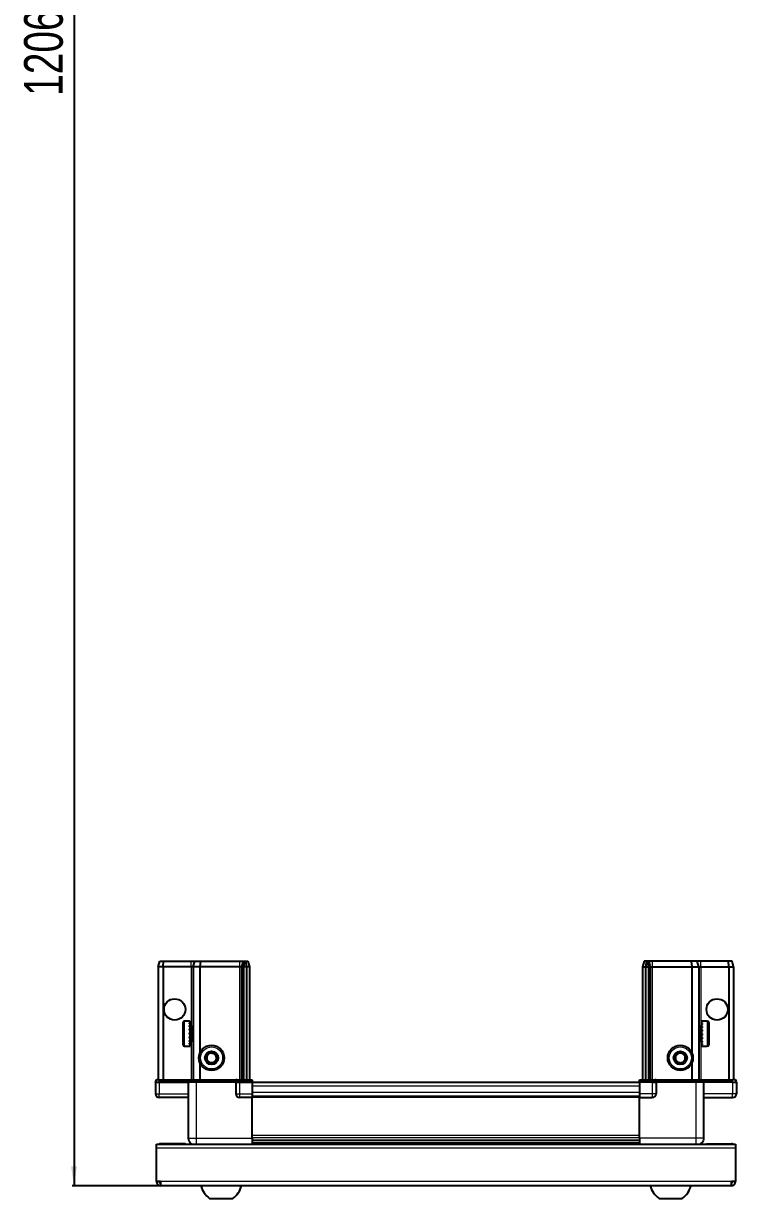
# Model space of a CAD drawing. Header units: millimetres. Extents: x 1014 to 3184, y -921 to 1092.
# Drawn here: x 1070 to 1438, y -921 to -314 of the extents above; entities that cross this region are included whole.
import ezdxf

# ---------------------------------------------------------------- set-up
doc = ezdxf.new("R2010")
doc.units = ezdxf.units.MM
doc.layers.add('FORMAT', color=7, linetype='Continuous')
doc.styles.add('SLDTEXTSTYLE0', font='TXT', dxfattribs={"width": 0.75})
doc.dimstyles.new('SLDDIMSTYLE0', dxfattribs={"dimtxt": 20, "dimasz": 10, "dimexe": 0, "dimexo": 0.0625, "dimgap": 5, "dimtad": 2, "dimdec": 1, "dimrnd": 1e-09, "dimzin": 12, "dimdsep": 46, "dimtxsty": 'SLDTEXTSTYLE0', "dimsah": 1, "dimcen": 0.09, "dimadec": 0, "dimazin": 3, "dimtfac": 1, "dimtofl": 0, "dimtmove": 0, "dimatfit": 3, "dimfxl": 0, "dimfrac": 2, "dimtolj": 1, "dimtzin": 12, "dimarcsym": 0})

# ---------------------------------------------------------------- blocks, each defined once
blk = doc.blocks.new('_D_8')
at = {"layer": 'FORMAT'}
for p, q in [((1140.25, 292.61), (1095.15, 292.61)), ((1096.15, 292.61), (1096.15, -914.09)), ((1140.75, -914.09), (1095.15, -914.09))]:
    blk.add_line(p, q, dxfattribs=at)
for points in [[(1096.15, 292.61), (1094.62, 282.61), (1097.69, 282.61)], [(1096.15, -914.09), (1097.69, -904.09), (1094.62, -904.09)]]:
    blk.add_solid(points, dxfattribs=at)
at = {"layer": 'FORMAT', "insert": (1070.37, -351.38), "char_height": 20, "attachment_point": 1, "rotation": 90, "style": 'SLDTEXTSTYLE0'}
blk.add_mtext('1206,7', dxfattribs=at)

msp = doc.modelspace()

# ---------------------------------------------------------------- linework, layer by layer
at = {"color": 7, "linetype": 'Continuous', "lineweight": 25}
for p, q in [((1139.66, -801.09), (1140.46, -798.09)), ((1140.46, -798.09), (1142.31, -798.09)), ((1142.16, -801.09), (1142.31, -798.09)), ((1142.31, -798.09), (1156.66, -798.09)), ((1156.66, -798.09), (1158.46, -798.09)), ((1157.66, -801.09), (1158.46, -798.09)), ((1158.46, -798.09), (1161.49, -798.09)), ((1161.49, -798.09), (1161.16, -801.09)), ((1161.49, -798.09), (1181.66, -798.09)), ((1181.66, -798.09), (1183.46, -798.09)), ((1183.46, -798.09), (1182.66, -801.09)), ((1183.46, -798.09), (1184.2, -798.09)), ((1184.2, -798.09), (1183.66, -801.09)), ((1184.2, -798.09), (1184.7, -798.09)), ((1184.7, -798.09), (1185.16, -801.09)), ((1184.7, -798.09), (1185.85, -798.09)), ((1185.85, -798.09), (1186.66, -801.09)), ((1390.46, -798.09), (1389.66, -801.09)), ((1391.61, -798.09), (1390.46, -798.09)), ((1391.61, -798.09), (1391.16, -801.09)), ((1392.11, -798.09), (1391.61, -798.09)), ((1392.11, -798.09), (1392.66, -801.09)), ((1392.85, -798.09), (1392.11, -798.09)), ((1392.85, -798.09), (1393.66, -801.09)), ((1394.66, -798.09), (1392.85, -798.09)), ((1414.82, -798.09), (1394.66, -798.09)), ((1414.82, -798.09), (1415.16, -801.09)), ((1417.85, -798.09), (1414.82, -798.09)), ((1418.66, -801.09), (1417.85, -798.09)), ((1419.66, -798.09), (1417.85, -798.09)), ((1434, -798.09), (1419.66, -798.09)), ((1434.16, -801.09), (1434, -798.09)), ((1435.85, -798.09), (1434, -798.09)), ((1436.66, -801.09), (1435.85, -798.09)), ((1142.16, -801.09), (1139.66, -801.09)), ((1139.66, -801.09), (1139.66, -859.39)), ((1156.66, -801.09), (1142.16, -801.09)), ((1142.16, -801.09), (1142.16, -859.39)), ((1157.66, -801.09), (1156.66, -801.09)), ((1161.16, -801.09), (1157.66, -801.09)), ((1157.66, -801.09), (1157.66, -859.39)), ((1181.66, -801.09), (1161.16, -801.09)), ((1161.16, -801.09), (1161.16, -845.59)), ((1182.66, -801.09), (1181.66, -801.09)), ((1183.66, -801.09), (1182.66, -801.09)), ((1182.66, -801.09), (1182.66, -859.39)), ((1185.16, -801.09), (1183.66, -801.09)), ((1183.66, -801.09), (1183.66, -859.39)), ((1186.66, -801.09), (1185.16, -801.09)), ((1185.16, -801.09), (1185.16, -859.39)), ((1186.66, -801.09), (1186.66, -859.39)), ((1389.66, -801.09), (1391.16, -801.09)), ((1389.66, -801.09), (1389.66, -859.39)), ((1391.16, -801.09), (1392.66, -801.09)), ((1391.16, -801.09), (1391.16, -859.39)), ((1392.66, -801.09), (1392.66, -859.39)), ((1392.66, -801.09), (1393.66, -801.09)), ((1393.66, -801.09), (1393.66, -859.39)), ((1393.66, -801.09), (1394.66, -801.09)), ((1394.66, -801.09), (1415.16, -801.09)), ((1415.16, -801.09), (1415.16, -845.59)), ((1415.16, -801.09), (1418.66, -801.09)), ((1418.66, -801.09), (1418.66, -859.39)), ((1418.66, -801.09), (1419.66, -801.09)), ((1419.66, -801.09), (1434.16, -801.09)), ((1434.16, -801.09), (1434.16, -859.39)), ((1434.16, -801.09), (1436.66, -801.09)), ((1436.66, -801.09), (1436.66, -859.39)), ((1152.46, -841.29), (1152.46, -829.89)), ((1155.66, -829.09), (1153.26, -829.09)), ((1155.66, -829.09), (1155.66, -829.09)), ((1155.66, -829.09), (1156.16, -829.09)), ((1155.66, -829.28), (1156.16, -829.28)), ((1155.66, -829.28), (1155.66, -829.5)), ((1155.66, -829.5), (1156.16, -829.5)), ((1155.66, -830.07), (1156.16, -830.07)), ((1155.66, -830.07), (1155.66, -830.5)), ((1155.66, -830.5), (1156.16, -830.5)), ((1156.16, -829.28), (1156.16, -829.09)), ((1156.16, -829.5), (1156.16, -829.28)), ((1156.16, -830.07), (1156.16, -829.5)), ((1156.16, -830.5), (1156.16, -830.07)), ((1156.16, -831.41), (1156.16, -830.5)), ((1423.06, -829.09), (1420.16, -829.09)), ((1420.66, -829.09), (1420.16, -829.09)), ((1420.16, -829.09), (1420.16, -829.13)), ((1420.16, -829.13), (1420.16, -829.42)), ((1420.66, -829.13), (1420.16, -829.13)), ((1420.66, -829.42), (1420.16, -829.42)), ((1420.16, -829.42), (1420.16, -829.69)), ((1420.66, -829.69), (1420.16, -829.69)), ((1420.16, -829.69), (1420.16, -830.36)), ((1420.66, -830.36), (1420.16, -830.36)), ((1420.16, -830.36), (1420.16, -830.83)), ((1420.16, -830.83), (1420.16, -831.81)), ((1420.66, -830.83), (1420.16, -830.83)), ((1420.66, -829.13), (1420.66, -829.09)), ((1420.66, -829.69), (1420.66, -829.42)), ((1420.66, -830.83), (1420.66, -830.36)), ((1423.86, -829.89), (1423.86, -841.29)), ((1155.66, -831.41), (1156.16, -831.41)), ((1155.66, -831.41), (1155.66, -832)), ((1155.66, -832), (1156.16, -832)), ((1155.66, -833.15), (1156.16, -833.15)), ((1155.66, -833.15), (1155.66, -833.85)), ((1155.66, -833.85), (1156.16, -833.85)), ((1155.66, -835.13), (1156.16, -835.13)), ((1155.66, -835.13), (1155.66, -835.87)), ((1155.66, -835.28), (1156.16, -835.28)), ((1155.66, -835.78), (1156.16, -835.78)), ((1155.66, -835.87), (1156.16, -835.87)), ((1155.66, -837.16), (1156.16, -837.16)), ((1155.66, -837.16), (1155.66, -837.87)), ((1156.26, -831.19), (1156.16, -831.19)), ((1156.16, -832), (1156.16, -831.41)), ((1156.16, -833.15), (1156.16, -832)), ((1156.16, -833.85), (1156.16, -833.15)), ((1156.16, -835.13), (1156.16, -833.85)), ((1156.16, -835.28), (1156.16, -835.13)), ((1156.16, -835.87), (1156.16, -835.78)), ((1156.16, -837.16), (1156.16, -835.87)), ((1156.16, -837.87), (1156.16, -837.16)), ((1156.26, -839.99), (1156.26, -831.19)), ((1157.14, -832.28), (1156.66, -831.59)), ((1156.66, -839.59), (1156.66, -831.59)), ((1157.62, -831.59), (1157.14, -832.28)), ((1157.14, -838.9), (1157.14, -832.28)), ((1157.66, -831.59), (1157.62, -831.59)), ((1157.62, -839.59), (1157.62, -831.59)), ((1418.69, -831.59), (1418.66, -831.59)), ((1419.17, -832.28), (1418.69, -831.59)), ((1418.69, -831.59), (1418.69, -839.59)), ((1419.66, -831.59), (1419.17, -832.28)), ((1419.17, -832.28), (1419.17, -838.9)), ((1419.66, -831.59), (1419.66, -839.59)), ((1420.16, -831.19), (1420.06, -831.19)), ((1420.06, -831.19), (1420.06, -839.99)), ((1420.66, -831.81), (1420.16, -831.81)), ((1420.16, -831.81), (1420.16, -832.43)), ((1420.16, -832.43), (1420.16, -833.63)), ((1420.66, -832.43), (1420.16, -832.43)), ((1420.66, -833.63), (1420.16, -833.63)), ((1420.16, -833.63), (1420.16, -834.26)), ((1420.66, -834.26), (1420.16, -834.26)), ((1420.16, -834.34), (1420.16, -835.64)), ((1420.66, -834.34), (1420.16, -834.34)), ((1420.66, -835.64), (1420.16, -835.64)), ((1420.66, -836.12), (1420.16, -836.12)), ((1420.16, -836.12), (1420.16, -836.37)), ((1420.16, -836.37), (1420.16, -837.64)), ((1420.66, -836.37), (1420.16, -836.37)), ((1420.66, -832.43), (1420.66, -831.81)), ((1420.66, -834.34), (1420.66, -833.63)), ((1420.66, -836.37), (1420.66, -835.64)), ((1153.26, -842.09), (1155.66, -842.09)), ((1155.66, -837.87), (1156.16, -837.87)), ((1155.66, -839.03), (1156.16, -839.03)), ((1155.66, -839.03), (1155.66, -839.63)), ((1155.66, -839.63), (1156.16, -839.63)), ((1155.66, -840.57), (1156.16, -840.57)), ((1155.66, -840.57), (1155.66, -841.01)), ((1155.66, -841.01), (1156.16, -841.01)), ((1155.66, -841.61), (1156.16, -841.61)), ((1155.66, -841.61), (1155.66, -841.85)), ((1155.66, -841.85), (1156.16, -841.85)), ((1155.66, -842.07), (1156.16, -842.07)), ((1155.66, -842.07), (1155.66, -842.09)), ((1155.66, -842.08), (1156.16, -842.08)), ((1156.16, -839.03), (1156.16, -837.87)), ((1156.16, -839.63), (1156.16, -839.03)), ((1156.16, -840.57), (1156.16, -839.63)), ((1156.16, -839.99), (1156.26, -839.99)), ((1156.16, -841.01), (1156.16, -840.57)), ((1156.16, -841.61), (1156.16, -841.01)), ((1156.16, -841.85), (1156.16, -841.61)), ((1156.16, -842.07), (1156.16, -841.85)), ((1156.16, -842.08), (1156.16, -842.07)), ((1156.66, -839.59), (1157.14, -838.9)), ((1157.14, -838.9), (1157.62, -839.59)), ((1157.62, -839.59), (1157.66, -839.59)), ((1418.66, -839.59), (1418.69, -839.59)), ((1418.69, -839.59), (1419.17, -838.9)), ((1419.17, -838.9), (1419.66, -839.59)), ((1420.06, -839.99), (1420.16, -839.99)), ((1420.66, -837.64), (1420.16, -837.64)), ((1420.16, -837.64), (1420.16, -838.33)), ((1420.16, -838.33), (1420.16, -839.45)), ((1420.66, -838.33), (1420.16, -838.33)), ((1420.66, -839.45), (1420.16, -839.45)), ((1420.16, -839.45), (1420.16, -840.02)), ((1420.16, -840.02), (1420.16, -840.87)), ((1420.66, -840.02), (1420.16, -840.02)), ((1420.66, -840.87), (1420.16, -840.87)), ((1420.16, -840.87), (1420.16, -841.27)), ((1420.16, -841.27), (1420.16, -841.78)), ((1420.66, -841.27), (1420.16, -841.27)), ((1420.66, -841.78), (1420.16, -841.78)), ((1420.16, -841.78), (1420.16, -841.97)), ((1420.16, -841.97), (1420.16, -842.09)), ((1420.66, -841.97), (1420.16, -841.97)), ((1420.16, -842.09), (1423.06, -842.09)), ((1420.66, -838.33), (1420.66, -837.64)), ((1420.66, -840.02), (1420.66, -839.45)), ((1420.66, -841.27), (1420.66, -840.87)), ((1420.66, -841.97), (1420.66, -841.78)), ((1161.16, -850.59), (1161.16, -859.39)), ((1415.16, -850.59), (1415.16, -859.39)), ((1138.65, -859.39), (1138.15, -860.25)), ((1138.15, -860.59), (1138.15, -860.25)), ((1138.15, -860.59), (1140.15, -860.59)), ((1138.16, -860.59), (1138.16, -866.59)), ((1140.15, -859.39), (1138.65, -859.39)), ((1140.15, -859.39), (1154.96, -859.39)), ((1154.96, -860.59), (1140.15, -860.59)), ((1140.16, -860.59), (1154.96, -860.59)), ((1154.96, -859.39), (1155.16, -859.39)), ((1155.16, -860.59), (1154.96, -860.59)), ((1155.16, -860.59), (1155.16, -859.39)), ((1155.16, -859.39), (1159.16, -859.39)), ((1159.16, -860.59), (1155.16, -860.59)), ((1155.16, -860.59), (1155.16, -889.59)), ((1159.16, -859.39), (1179.46, -859.39)), ((1179.46, -860.59), (1159.16, -860.59)), ((1179.46, -859.39), (1179.66, -859.39)), ((1179.66, -860.59), (1179.46, -860.59)), ((1179.66, -860.59), (1179.66, -859.39)), ((1180.33, -859.39), (1179.66, -859.39)), ((1179.66, -860.59), (1181.66, -860.59)), ((1179.66, -860.59), (1179.66, -866.59)), ((1180.33, -859.39), (1188.16, -859.39)), ((1188.15, -860.25), (1181.66, -860.25)), ((1188.15, -860.59), (1181.66, -860.59)), ((1181.66, -860.59), (1188.16, -860.59)), ((1188.16, -860.25), (1188.15, -860.25)), ((1188.16, -860.59), (1188.15, -860.59)), ((1188.16, -859.39), (1188.16, -860.25)), ((1188.16, -860.59), (1188.16, -860.25)), ((1188.16, -860.59), (1188.16, -866.59)), ((1388.16, -860.74), (1188.16, -860.74)), ((1388.16, -859.39), (1395.98, -859.39)), ((1388.16, -860.25), (1388.16, -859.39)), ((1388.16, -860.59), (1388.16, -860.25)), ((1394.66, -860.25), (1388.16, -860.25)), ((1394.66, -860.59), (1388.16, -860.59)), ((1388.16, -860.59), (1388.16, -866.59)), ((1394.66, -860.59), (1396.66, -860.59)), ((1396.66, -860.59), (1394.66, -860.59)), ((1396.66, -859.39), (1395.98, -859.39)), ((1396.66, -860.59), (1396.66, -859.39)), ((1396.66, -859.39), (1396.86, -859.39)), ((1396.86, -860.59), (1396.66, -860.59)), ((1396.66, -860.59), (1396.66, -866.59)), ((1396.86, -859.39), (1417.16, -859.39)), ((1417.16, -860.59), (1396.86, -860.59)), ((1417.16, -859.39), (1421.16, -859.39)), ((1421.16, -860.59), (1417.16, -860.59)), ((1421.16, -860.59), (1421.16, -859.39)), ((1421.16, -859.39), (1421.36, -859.39)), ((1421.36, -860.59), (1421.16, -860.59)), ((1421.16, -860.59), (1421.16, -889.59)), ((1421.36, -859.39), (1436.16, -859.39)), ((1436.16, -860.59), (1421.36, -860.59)), ((1437.66, -859.39), (1436.16, -859.39)), ((1436.16, -860.59), (1438.16, -860.59)), ((1438.16, -860.25), (1437.66, -859.39)), ((1438.16, -860.25), (1437.66, -859.39)), ((1438.16, -860.59), (1438.16, -860.25)), ((1438.16, -860.59), (1438.16, -860.25)), ((1438.16, -860.59), (1438.16, -860.59)), ((1438.16, -860.59), (1438.16, -866.59)), ((1188.16, -866.59), (1188.16, -868.59)), ((1388.16, -866.59), (1388.16, -868.59)), ((1155.16, -868.59), (1140.16, -868.59)), ((1188.16, -868.59), (1181.66, -868.59)), ((1388.16, -867.94), (1188.16, -867.94)), ((1188.16, -889.59), (1188.16, -868.59)), ((1388.16, -868.59), (1394.66, -868.59)), ((1388.16, -889.59), (1388.16, -868.59)), ((1421.16, -868.59), (1436.16, -868.59)), ((1188.16, -890.61), (1388.16, -890.61)), ((1188.16, -890.65), (1388.16, -890.65)), ((1388.31, -892.59), (1388.31, -889.59)), ((1138.66, -892.59), (1437.66, -892.59)), ((1138.66, -894.69), (1138.66, -892.59)), ((1138.66, -911.99), (1138.66, -894.69)), ((1153.66, -892.49), (1140.76, -892.49)), ((1153.66, -892.49), (1153.66, -892.59)), ((1212.03, -892.44), (1188.16, -892.44)), ((1206.66, -892.59), (1206.66, -892.44)), ((1206.69, -892.59), (1206.69, -892.44)), ((1206.96, -892.59), (1206.96, -892.44)), ((1207.23, -892.59), (1207.23, -892.44)), ((1207.88, -892.59), (1207.88, -892.44)), ((1208.34, -892.59), (1208.34, -892.44)), ((1209.31, -892.59), (1209.31, -892.44)), ((1209.93, -892.59), (1209.93, -892.44)), ((1211.11, -892.59), (1211.11, -892.44)), ((1211.77, -892.59), (1211.77, -892.44)), ((1211.83, -892.59), (1211.83, -892.44)), ((1213.12, -892.44), (1212.03, -892.44)), ((1213.85, -892.44), (1213.12, -892.44)), ((1213.12, -892.59), (1213.12, -892.44)), ((1213.12, -892.44), (1213.12, -892.44)), ((1213.13, -892.59), (1213.13, -892.44)), ((1213.63, -892.59), (1213.63, -892.44)), ((1213.86, -892.44), (1213.85, -892.44)), ((1213.86, -892.59), (1213.86, -892.44)), ((1214.28, -892.44), (1213.86, -892.44)), ((1362.03, -892.44), (1214.28, -892.44)), ((1215.13, -892.59), (1215.13, -892.44)), ((1215.82, -892.59), (1215.82, -892.44)), ((1216.95, -892.59), (1216.95, -892.44)), ((1217.52, -892.59), (1217.52, -892.44)), ((1218.39, -892.59), (1218.39, -892.44)), ((1218.8, -892.59), (1218.8, -892.44)), ((1219.33, -892.59), (1219.33, -892.44)), ((1219.52, -892.59), (1219.52, -892.44)), ((1219.65, -892.59), (1219.65, -892.44)), ((1356.66, -892.59), (1356.66, -892.44)), ((1356.83, -892.59), (1356.83, -892.44)), ((1357.04, -892.59), (1357.04, -892.44)), ((1357.6, -892.59), (1357.6, -892.44)), ((1358.02, -892.59), (1358.02, -892.44)), ((1358.91, -892.59), (1358.91, -892.44)), ((1359.5, -892.59), (1359.5, -892.44)), ((1360.64, -892.59), (1360.64, -892.44)), ((1361.34, -892.59), (1361.34, -892.44)), ((1362.62, -892.44), (1362.03, -892.44)), ((1362.62, -892.59), (1362.62, -892.44)), ((1362.63, -892.44), (1362.62, -892.44)), ((1363.35, -892.44), (1362.63, -892.44)), ((1362.79, -892.59), (1362.79, -892.44)), ((1363.29, -892.59), (1363.29, -892.44)), ((1363.36, -892.44), (1363.35, -892.44)), ((1363.36, -892.59), (1363.36, -892.44)), ((1364.38, -892.44), (1363.36, -892.44)), ((1388.16, -892.44), (1364.28, -892.44)), ((1364.65, -892.59), (1364.65, -892.44)), ((1365.36, -892.59), (1365.36, -892.44)), ((1366.53, -892.59), (1366.53, -892.44)), ((1367.14, -892.59), (1367.14, -892.44)), ((1368.08, -892.59), (1368.08, -892.44)), ((1368.53, -892.59), (1368.53, -892.44)), ((1369.15, -892.59), (1369.15, -892.44)), ((1369.4, -892.59), (1369.4, -892.44)), ((1369.63, -892.59), (1369.63, -892.44)), ((1369.65, -892.59), (1369.65, -892.44)), ((1422.66, -892.49), (1422.66, -892.59)), ((1422.66, -892.49), (1435.56, -892.49)), ((1437.66, -892.59), (1437.66, -894.69)), ((1437.66, -894.69), (1437.66, -911.99)), ((1140.76, -911.99), (1138.66, -911.99)), ((1140.76, -911.99), (1140.76, -914.09)), ((1435.56, -914.09), (1140.76, -914.09)), ((1437.66, -911.99), (1435.56, -911.99)), ((1435.56, -914.09), (1435.56, -911.99)), ((1166.16, -920.69), (1178.16, -920.69)), ((1398.16, -920.69), (1410.16, -920.69))]:
    msp.add_line(p, q, dxfattribs=at)
at = {"color": 8, "linetype": 'Continuous', "lineweight": 18}
for p, q in [((1156.66, -801.09), (1156.66, -798.09)), ((1181.66, -798.09), (1181.66, -801.09)), ((1394.66, -798.09), (1394.66, -801.09)), ((1419.66, -801.09), (1419.66, -798.09)), ((1156.66, -801.09), (1156.66, -831.59)), ((1181.66, -801.09), (1181.66, -859.39)), ((1394.66, -801.09), (1394.66, -859.39)), ((1419.66, -801.09), (1419.66, -831.59)), ((1153.26, -842.09), (1153.26, -829.09)), ((1423.06, -829.09), (1423.06, -842.09)), ((1156.66, -839.59), (1156.66, -859.39)), ((1419.66, -839.59), (1419.66, -859.39)), ((1140.15, -860.59), (1140.15, -859.39)), ((1140.16, -860.59), (1140.16, -866.59)), ((1154.96, -860.59), (1154.96, -859.39)), ((1159.16, -860.59), (1159.16, -859.39)), ((1159.16, -860.59), (1159.16, -889.59)), ((1179.46, -860.59), (1179.46, -859.39)), ((1181.66, -860.59), (1181.66, -860.25)), ((1181.66, -860.59), (1181.66, -866.59)), ((1188.15, -860.59), (1188.15, -860.25)), ((1394.66, -860.59), (1394.66, -860.25)), ((1394.66, -860.59), (1394.66, -866.59)), ((1396.86, -859.39), (1396.86, -860.59)), ((1417.16, -860.59), (1417.16, -859.39)), ((1417.16, -860.59), (1417.16, -889.59)), ((1421.36, -859.39), (1421.36, -860.59)), ((1436.16, -860.59), (1436.16, -859.39)), ((1436.16, -860.59), (1436.16, -866.59)), ((1138.16, -866.59), (1140.16, -866.59)), ((1140.16, -866.59), (1155.16, -866.59)), ((1140.16, -868.59), (1140.16, -866.59)), ((1179.66, -866.59), (1181.66, -866.59)), ((1181.66, -866.59), (1188.16, -866.59)), ((1181.66, -866.59), (1181.66, -868.59)), ((1388.16, -862.74), (1188.16, -862.74)), ((1388.16, -865.94), (1188.16, -865.94)), ((1394.66, -866.59), (1388.16, -866.59)), ((1396.66, -866.59), (1394.66, -866.59)), ((1394.66, -866.59), (1394.66, -868.59)), ((1436.16, -866.59), (1421.16, -866.59)), ((1438.16, -866.59), (1436.16, -866.59)), ((1436.16, -868.59), (1436.16, -866.59)), ((1388.16, -868.59), (1188.16, -868.59)), ((1159.16, -889.59), (1188.16, -889.59)), ((1188.16, -887.99), (1388.16, -887.99)), ((1388.16, -889.4), (1188.16, -889.4)), ((1417.16, -889.59), (1388.16, -889.59)), ((1437.66, -894.69), (1138.66, -894.69)), ((1140.76, -892.59), (1140.76, -892.49)), ((1188.16, -891.85), (1388.16, -891.85)), ((1435.56, -892.59), (1435.56, -892.49)), ((1435.56, -911.99), (1140.76, -911.99))]:
    msp.add_line(p, q, dxfattribs=at)
at = {"color": 7, "linetype": 'Continuous', "lineweight": 25, "flags": 128}
for points in [[(1140.76, -892.49), (1140.35, -892.53), (1140.11, -892.59)], [(1436.2, -892.59), (1435.96, -892.53), (1435.56, -892.49)]]:
    msp.add_lwpolyline(points, dxfattribs=at)
at = {"color": 7, "linetype": 'Continuous', "lineweight": 25}
for centre, radius in [((1148.16, -823.09), 5.5), ((1428.16, -823.09), 5.5), ((1167.16, -848.09), 6.5), ((1409.16, -848.09), 6.5), ((1167.16, -848.09), 3.46), ((1409.16, -848.09), 3.46)]:
    msp.add_circle(centre, radius, dxfattribs=at)
at = {"color": 8, "linetype": 'Continuous', "lineweight": 18}
for centre in [(1167.16, -848.09), (1409.16, -848.09)]:
    msp.add_circle(centre, 5.7, dxfattribs=at)
at = {"color": 7, "linetype": 'Continuous', "lineweight": 25}
for centre, radius, start, end in [((1153.26, -829.89), 0.8, 90, 180), ((1423.06, -829.89), 0.8, 360, 90), ((1156.66, -831.19), 0.4, 180, 270), ((1419.66, -831.19), 0.4, 270, 0), ((1153.26, -841.29), 0.8, 180, 270), ((1156.66, -839.99), 0.4, 90, 180), ((1419.66, -839.99), 0.4, 360, 90), ((1423.06, -841.29), 0.8, 270, 0), ((1167.16, -848.09), 2.5, 147.37605, 207.37605), ((1167.16, -848.09), 2.5, 207.37605, 267.37605), ((1167.16, -848.09), 2.5, 87.37605, 147.37605), ((1167.16, -848.09), 2.5, 27.37605, 87.37605), ((1167.16, -848.09), 2.5, 327.37605, 27.37605), ((1409.16, -848.09), 2.5, 134.67671, 194.67671), ((1409.16, -848.09), 2.5, 194.67671, 254.67671), ((1409.16, -848.09), 2.5, 74.67671, 134.67671), ((1409.16, -848.09), 2.5, 14.67671, 74.67671), ((1409.16, -848.09), 2.5, 314.67671, 14.67671), ((1167.16, -848.09), 2.5, 267.37605, 327.37605), ((1409.16, -848.09), 2.5, 254.67671, 314.67671), ((1140.16, -866.59), 2, 180, 270), ((1181.66, -866.59), 2, 180, 270), ((1394.66, -866.59), 2, 270, 0), ((1436.16, -866.59), 2, 270, 0), ((1140.76, -911.99), 2.1, 180, 270), ((1140.76, -911.99), 0.6, 180, 270), ((1173.18, -911.06), 11.91, 194.70035, 233.8734), ((1171.13, -911.06), 11.91, 306.1266, 345.29965), ((1405.18, -911.06), 11.91, 194.70035, 233.8734), ((1403.13, -911.06), 11.91, 306.1266, 345.29965), ((1435.56, -911.99), 2.1, 270, 0), ((1435.56, -911.99), 0.6, 270, 0)]:
    msp.add_arc(centre, radius, start, end, dxfattribs=at)
for centre, start_param, end_param in [((1181.66, -856.79), 2.418858, 3.141593), ((1394.66, -856.79), 3.141593, 3.864327)]:
    msp.add_ellipse(centre, major_axis=(0, 3.46), ratio=0.57735, start_param=start_param, end_param=end_param, dxfattribs=at)
for points, knots in [([(1164.27, -847.95), (1164.55, -847.52), (1165.07, -846.71), (1165.59, -845.9), (1165.83, -845.52)], [0, 0, 0, 0, 0.534686, 1, 1, 1, 1]), ([(1165.6, -850.52), (1165.54, -850.41), (1165.27, -849.88), (1164.81, -848.99), (1164.43, -848.26), (1164.27, -847.95)], [0, 0, 0, 0, 0.133125, 0.637099, 1, 1, 1, 1]), ([(1165.83, -845.52), (1166.34, -845.55), (1167.31, -845.59), (1168.27, -845.64), (1168.71, -845.66)], [0, 0, 0, 0, 0.534686, 1, 1, 1, 1]), ([(1170.04, -848.22), (1169.76, -848.65), (1169.24, -849.47), (1168.72, -850.27), (1168.48, -850.65)], [0, 0, 0, 0, 0.534686, 1, 1, 1, 1]), ([(1168.71, -845.66), (1168.87, -845.96), (1169.25, -846.69), (1169.71, -847.58), (1169.98, -848.11), (1170.04, -848.22)], [0, 0, 0, 0, 0.3629006, 0.8668753, 1, 1, 1, 1]), ([(1406.37, -847.32), (1406.74, -846.96), (1407.42, -846.28), (1408.11, -845.61), (1408.42, -845.29)], [0, 0, 0, 0, 0.534686, 1, 1, 1, 1]), ([(1407.1, -850.12), (1407.01, -849.78), (1406.81, -848.99), (1406.55, -848.02), (1406.4, -847.45), (1406.37, -847.32)], [0, 0, 0, 0, 0.362901, 0.866875, 1, 1, 1, 1]), ([(1408.42, -845.29), (1408.92, -845.43), (1409.85, -845.69), (1410.78, -845.94), (1411.21, -846.06)], [0, 0, 0, 0, 0.534686, 1, 1, 1, 1]), ([(1411.94, -848.85), (1411.57, -849.21), (1410.89, -849.89), (1410.2, -850.57), (1409.89, -850.88)], [0, 0, 0, 0, 0.534686, 1, 1, 1, 1]), ([(1411.21, -846.06), (1411.24, -846.18), (1411.39, -846.76), (1411.64, -847.72), (1411.85, -848.52), (1411.94, -848.85)], [0, 0, 0, 0, 0.133125, 0.637099, 1, 1, 1, 1]), ([(1168.48, -850.65), (1167.97, -850.63), (1167, -850.58), (1166.04, -850.54), (1165.6, -850.52)], [0, 0, 0, 0, 0.534686, 1, 1, 1, 1]), ([(1409.89, -850.88), (1409.39, -850.74), (1408.46, -850.49), (1407.53, -850.23), (1407.1, -850.12)], [0, 0, 0, 0, 0.534686, 1, 1, 1, 1]), ([(1155.16, -889.59), (1155.2, -890.03), (1155.27, -890.7), (1155.71, -891.52), (1156.17, -892.07), (1156.57, -892.43), (1156.83, -892.56), (1156.88, -892.59)], [0, 0, 0, 0, 0.363018, 0.558438, 0.758004, 0.95757, 1, 1, 1, 1]), ([(1188.16, -889.59), (1188.16, -889.98), (1188.16, -890.77), (1188.16, -891.79), (1188.16, -892.42), (1188.16, -892.58), (1188.16, -892.59)], [0, 0, 0, 0, 0.32552, 0.65104, 0.97656, 1, 1, 1, 1]), ([(1388.16, -889.59), (1388.16, -889.98), (1388.16, -890.77), (1388.16, -891.79), (1388.16, -892.42), (1388.16, -892.58), (1388.16, -892.59)], [0, 0, 0, 0, 0.32552, 0.65104, 0.97656, 1, 1, 1, 1]), ([(1421.16, -889.59), (1421.11, -890.03), (1421.04, -890.7), (1420.6, -891.52), (1420.14, -892.07), (1419.74, -892.43), (1419.48, -892.56), (1419.43, -892.59)], [0, 0, 0, 0, 0.3630185, 0.5584377, 0.7580039, 0.9575702, 1, 1, 1, 1])]:
    msp.add_open_spline(points, degree=3, knots=knots, dxfattribs=at)
at = {"color": 8, "linetype": 'Continuous', "lineweight": 18}
for points in [[(1155.16, -889.59), (1155.22, -889.59), (1155.34, -889.59), (1156.26, -889.59), (1157.58, -889.59), (1158.63, -889.59), (1159.16, -889.59)], [(1421.16, -889.59), (1421.09, -889.59), (1420.97, -889.59), (1420.05, -889.59), (1418.73, -889.59), (1417.68, -889.59), (1417.16, -889.59)]]:
    msp.add_open_spline(points, degree=3, dxfattribs=at)
for points in [[(1159.16, -889.59), (1159.16, -890.03), (1159.16, -890.7), (1159.16, -891.52), (1159.16, -892.07), (1159.16, -892.43), (1159.16, -892.56), (1159.16, -892.59)], [(1417.16, -889.59), (1417.16, -890.03), (1417.16, -890.7), (1417.16, -891.52), (1417.16, -892.07), (1417.16, -892.43), (1417.16, -892.56), (1417.16, -892.59)]]:
    msp.add_open_spline(points, degree=3, knots=[0, 0, 0, 0, 0.363018, 0.558438, 0.758004, 0.95757, 1, 1, 1, 1], dxfattribs=at)

# ---------------------------------------------------------------- dimensions: what is measured, and where the dimension line sits
at = {"layer": 'FORMAT'}
dim = msp.add_linear_dim(base=(1096.15, -914.09), p1=(1140.26, 292.61), p2=(1140.76, -914.09), angle=90, dimstyle='SLDDIMSTYLE0', dxfattribs=at)
dim.commit()
dim.dimension.update_dxf_attribs({"geometry": '_D_8', "text_midpoint": (1096.15, -310.74), "dimtype": 160})

doc.saveas('drawing.dxf')
